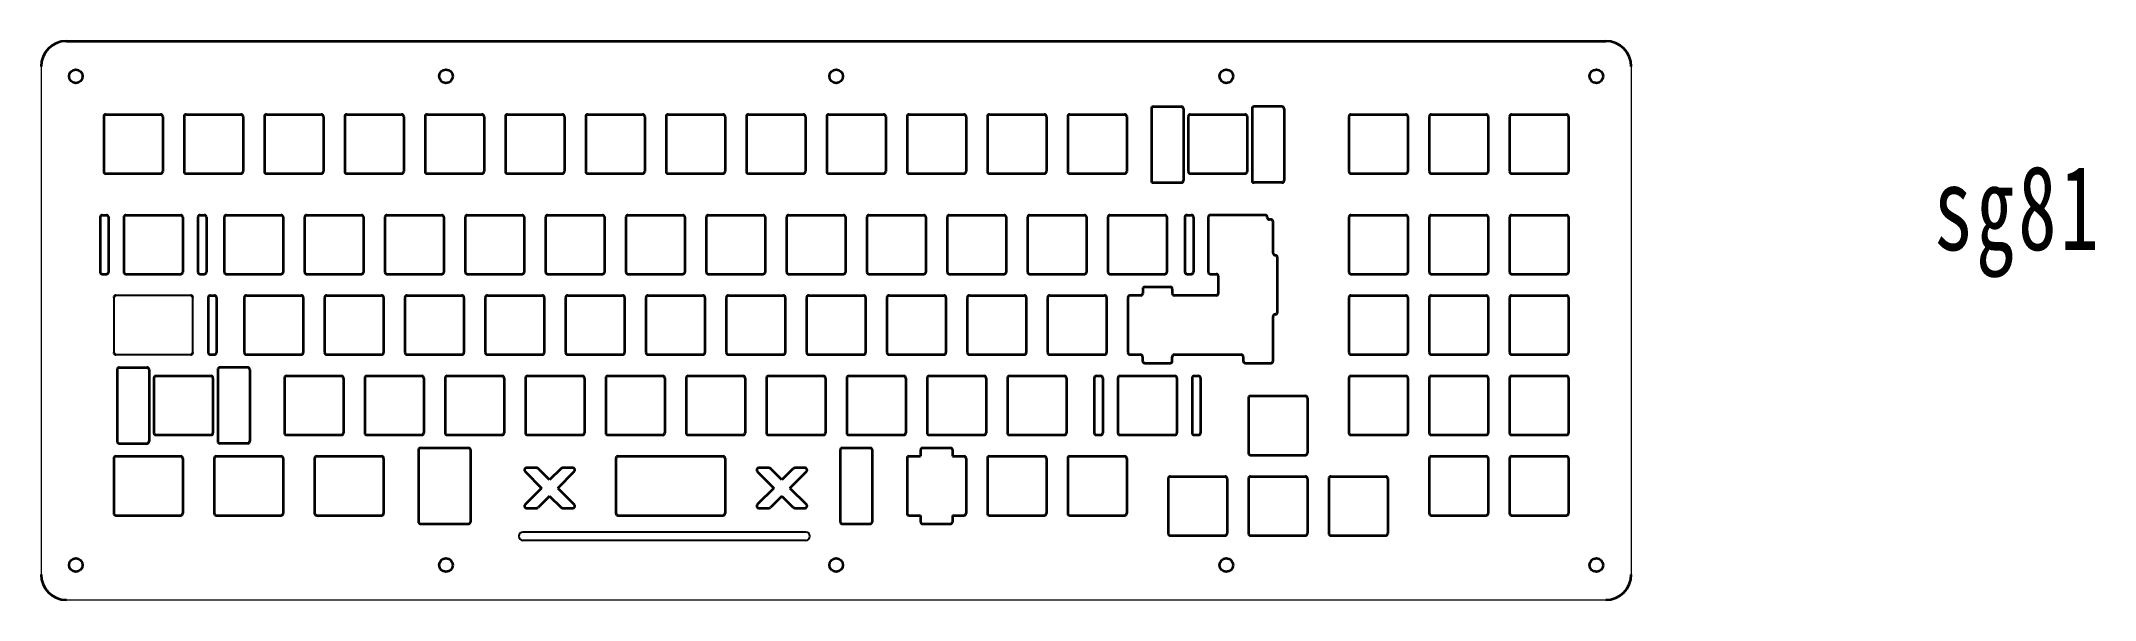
# Model space of a CAD drawing. Header units: millimetres. Extents: x 0 to 487, y 0 to 132.
import ezdxf

# ---------------------------------------------------------------- set-up
doc = ezdxf.new("R2010")
doc.units = ezdxf.units.MM
doc.layers.get('0').update_dxf_attribs({"lineweight": 35})
doc.layers.add('粗实线层', color=7, linetype='Continuous', lineweight=35)
doc.styles.add('标准', font='', dxfattribs={"width": 0.667})
doc.styles.get('标准').set_extended_font_data('仿宋_gb2312')

msp = doc.modelspace()

# ---------------------------------------------------------------- linework, layer by layer
at = {"color": 0}
msp.add_line((6, 132.36), (371.08, 132.36), dxfattribs=at)
for p, q in [((14.85, 114.48), (14.85, 101.48)), ((15.35, 114.98), (28.35, 114.98)), ((28.85, 114.48), (28.85, 101.48)), ((33.9, 114.48), (33.9, 101.48)), ((34.4, 114.98), (47.4, 114.98)), ((47.9, 114.48), (47.9, 101.48)), ((52.95, 114.48), (52.95, 101.48)), ((53.45, 114.98), (66.45, 114.98)), ((66.95, 114.48), (66.95, 101.48)), ((72, 114.48), (72, 101.48)), ((72.5, 114.98), (85.5, 114.98)), ((86, 114.48), (86, 101.48)), ((91.05, 114.48), (91.05, 101.48)), ((91.55, 114.98), (104.55, 114.98)), ((105.05, 114.48), (105.05, 101.48)), ((110.1, 114.48), (110.1, 101.48)), ((110.6, 114.98), (123.6, 114.98)), ((124.1, 114.48), (124.1, 101.48)), ((129.15, 114.48), (129.15, 101.48)), ((129.65, 114.98), (142.65, 114.98)), ((143.15, 114.48), (143.15, 101.48)), ((148.2, 114.48), (148.2, 101.48)), ((148.7, 114.98), (161.7, 114.98)), ((162.2, 114.48), (162.2, 101.48)), ((167.25, 114.48), (167.25, 101.48)), ((167.75, 114.98), (180.75, 114.98)), ((181.25, 114.48), (181.25, 101.48)), ((186.3, 114.48), (186.3, 101.48)), ((186.8, 114.98), (199.8, 114.98)), ((200.3, 114.48), (200.3, 101.48)), ((205.35, 114.48), (205.35, 101.48)), ((205.85, 114.98), (218.85, 114.98)), ((219.35, 114.48), (219.35, 101.48)), ((224.4, 114.48), (224.4, 101.48)), ((224.9, 114.98), (237.9, 114.98)), ((238.4, 114.48), (238.4, 101.48)), ((243.45, 114.48), (243.45, 101.48)), ((243.95, 114.98), (256.95, 114.98)), ((257.45, 114.48), (257.45, 101.48)), ((263.29, 116.34), (263.29, 99.34)), ((263.79, 116.84), (270.39, 116.84)), ((270.89, 116.34), (270.89, 99.34)), ((272.03, 114.48), (272.03, 101.48)), ((272.53, 114.98), (285.53, 114.98)), ((286.03, 114.48), (286.03, 101.48)), ((287.17, 116.34), (287.17, 99.34)), ((294.27, 116.84), (287.67, 116.84)), ((294.77, 116.34), (294.77, 99.34)), ((310.13, 114.48), (310.13, 101.48)), ((310.63, 114.98), (323.63, 114.98)), ((324.13, 114.48), (324.13, 101.48)), ((329.18, 114.48), (329.18, 101.48)), ((329.68, 114.98), (342.68, 114.98)), ((343.18, 114.48), (343.18, 101.48)), ((348.23, 114.48), (348.23, 101.48)), ((348.73, 114.98), (361.73, 114.98)), ((362.23, 114.48), (362.23, 101.48)), ((15.35, 100.98), (28.35, 100.98)), ((34.4, 100.98), (47.4, 100.98)), ((53.45, 100.98), (66.45, 100.98)), ((72.5, 100.98), (85.5, 100.98)), ((91.55, 100.98), (104.55, 100.98)), ((110.6, 100.98), (123.6, 100.98)), ((129.65, 100.98), (142.65, 100.98)), ((148.7, 100.98), (161.7, 100.98)), ((167.75, 100.98), (180.75, 100.98)), ((186.8, 100.98), (199.8, 100.98)), ((205.85, 100.98), (218.85, 100.98)), ((224.9, 100.98), (237.9, 100.98)), ((243.95, 100.98), (256.95, 100.98)), ((263.79, 98.84), (270.39, 98.84)), ((272.53, 100.98), (285.53, 100.98)), ((294.27, 98.84), (287.67, 98.84)), ((310.63, 100.98), (323.63, 100.98)), ((329.68, 100.98), (342.68, 100.98)), ((348.73, 100.98), (361.73, 100.98)), ((14.01, 90.66), (14.01, 77.66)), ((14.51, 91.16), (15.51, 91.16)), ((16.01, 90.66), (16.01, 77.66)), ((19.61, 90.66), (19.61, 77.66)), ((20.11, 91.16), (33.11, 91.16)), ((33.61, 90.66), (33.61, 77.66)), ((37.21, 90.66), (37.21, 77.66)), ((37.71, 91.16), (38.71, 91.16)), ((39.21, 90.66), (39.21, 77.66)), ((43.43, 90.66), (43.43, 77.66)), ((43.93, 91.16), (56.93, 91.16)), ((57.43, 90.66), (57.43, 77.66)), ((62.48, 90.66), (62.48, 77.66)), ((62.98, 91.16), (75.98, 91.16)), ((76.48, 90.66), (76.48, 77.66)), ((81.53, 90.66), (81.53, 77.66)), ((82.03, 91.16), (95.03, 91.16)), ((95.53, 90.66), (95.53, 77.66)), ((100.58, 90.66), (100.58, 77.66)), ((101.08, 91.16), (114.08, 91.16)), ((114.58, 90.66), (114.58, 77.66)), ((119.63, 90.66), (119.63, 77.66)), ((120.13, 91.16), (133.13, 91.16)), ((133.63, 90.66), (133.63, 77.66)), ((138.68, 90.66), (138.68, 77.66)), ((139.18, 91.16), (152.18, 91.16)), ((152.68, 90.66), (152.68, 77.66)), ((157.73, 90.66), (157.73, 77.66)), ((158.23, 91.16), (171.23, 91.16)), ((171.73, 90.66), (171.73, 77.66)), ((176.78, 90.66), (176.78, 77.66)), ((177.28, 91.16), (190.28, 91.16)), ((190.78, 90.66), (190.78, 77.66)), ((195.83, 90.66), (195.83, 77.66)), ((196.33, 91.16), (209.33, 91.16)), ((209.83, 90.66), (209.83, 77.66)), ((214.88, 90.66), (214.88, 77.66)), ((215.38, 91.16), (228.38, 91.16)), ((228.88, 90.66), (228.88, 77.66)), ((233.93, 90.66), (233.93, 77.66)), ((234.43, 91.16), (247.43, 91.16)), ((247.93, 90.66), (247.93, 77.66)), ((252.98, 90.66), (252.98, 77.66)), ((253.48, 91.16), (266.48, 91.16)), ((266.98, 90.66), (266.98, 77.66)), ((271.25, 90.67), (271.25, 77.67)), ((271.75, 91.17), (272.75, 91.17)), ((273.25, 90.67), (273.25, 77.67)), ((276.79, 90.66), (276.79, 77.66)), ((290.29, 91.16), (277.29, 91.16)), ((290.79, 90.58), (290.79, 90.66)), ((291.67, 90.08), (291.29, 90.08)), ((292.17, 82.14), (292.17, 89.58)), ((310.13, 90.66), (310.13, 77.66)), ((310.63, 91.16), (323.63, 91.16)), ((324.13, 90.66), (324.13, 77.66)), ((329.18, 90.66), (329.18, 77.66)), ((329.68, 91.16), (342.68, 91.16)), ((343.18, 90.66), (343.18, 77.66)), ((348.23, 90.66), (348.23, 77.66)), ((348.73, 91.16), (361.73, 91.16)), ((362.23, 90.66), (362.23, 77.66)), ((293.17, 68.14), (293.17, 81.14)), ((14.51, 77.16), (15.51, 77.16)), ((20.11, 77.16), (33.11, 77.16)), ((37.71, 77.16), (38.71, 77.16)), ((43.93, 77.16), (56.93, 77.16)), ((62.98, 77.16), (75.98, 77.16)), ((82.03, 77.16), (95.03, 77.16)), ((101.08, 77.16), (114.08, 77.16)), ((120.13, 77.16), (133.13, 77.16)), ((139.18, 77.16), (152.18, 77.16)), ((158.23, 77.16), (171.23, 77.16)), ((177.28, 77.16), (190.28, 77.16)), ((196.33, 77.16), (209.33, 77.16)), ((215.38, 77.16), (228.38, 77.16)), ((234.43, 77.16), (247.43, 77.16)), ((253.48, 77.16), (266.48, 77.16)), ((261.26, 73.62), (261.26, 72.61)), ((261.76, 74.12), (267.76, 74.12)), ((268.26, 73.62), (268.26, 72.61)), ((271.75, 77.17), (272.75, 77.17)), ((277.29, 77.16), (278.67, 77.16)), ((279.17, 76.66), (279.17, 72.61)), ((310.63, 77.16), (323.63, 77.16)), ((329.68, 77.16), (342.68, 77.16)), ((348.73, 77.16), (361.73, 77.16)), ((39.6, 71.61), (39.6, 58.61)), ((40.1, 72.11), (41.1, 72.11)), ((41.6, 71.61), (41.6, 58.61)), ((48.19, 71.61), (48.19, 58.61)), ((48.69, 72.11), (61.69, 72.11)), ((62.19, 71.61), (62.19, 58.61)), ((67.24, 71.61), (67.24, 58.61)), ((67.74, 72.11), (80.74, 72.11)), ((81.24, 71.61), (81.24, 58.61)), ((86.29, 71.61), (86.29, 58.61)), ((86.79, 72.11), (99.79, 72.11)), ((100.29, 71.61), (100.29, 58.61)), ((105.34, 71.61), (105.34, 58.61)), ((105.84, 72.11), (118.84, 72.11)), ((119.34, 71.61), (119.34, 58.61)), ((124.39, 71.61), (124.39, 58.61)), ((124.89, 72.11), (137.89, 72.11)), ((138.39, 71.61), (138.39, 58.61)), ((143.44, 71.61), (143.44, 58.61)), ((143.94, 72.11), (156.94, 72.11)), ((157.44, 71.61), (157.44, 58.61)), ((162.49, 71.61), (162.49, 58.61)), ((162.99, 72.11), (175.99, 72.11)), ((176.49, 71.61), (176.49, 58.61)), ((181.54, 71.61), (181.54, 58.61)), ((182.04, 72.11), (195.04, 72.11)), ((195.54, 71.61), (195.54, 58.61)), ((200.59, 71.61), (200.59, 58.61)), ((201.09, 72.11), (214.09, 72.11)), ((214.59, 71.61), (214.59, 58.61)), ((219.64, 71.61), (219.64, 58.61)), ((220.14, 72.11), (233.14, 72.11)), ((233.64, 71.61), (233.64, 58.61)), ((238.69, 71.61), (238.69, 58.61)), ((239.19, 72.11), (252.19, 72.11)), ((252.69, 71.61), (252.69, 58.61)), ((257.74, 71.61), (257.74, 58.61)), ((260.76, 72.11), (258.24, 72.11)), ((278.67, 72.11), (268.76, 72.11)), ((310.13, 71.61), (310.13, 58.61)), ((310.63, 72.11), (323.63, 72.11)), ((324.13, 71.61), (324.13, 58.61)), ((329.18, 71.61), (329.18, 58.61)), ((329.68, 72.11), (342.68, 72.11)), ((343.18, 71.61), (343.18, 58.61)), ((348.23, 71.61), (348.23, 58.61)), ((348.73, 72.11), (361.73, 72.11)), ((362.23, 71.61), (362.23, 58.61)), ((292.17, 56.61), (292.17, 67.14)), ((18.02, 54.56), (18.02, 37.56)), ((18.52, 55.06), (25.12, 55.06)), ((25.62, 54.56), (25.62, 37.56)), ((40.1, 58.11), (41.1, 58.11)), ((41.9, 54.56), (41.9, 37.56)), ((49, 55.06), (42.4, 55.06)), ((48.69, 58.11), (61.69, 58.11)), ((49.5, 54.56), (49.5, 37.56)), ((67.74, 58.11), (80.74, 58.11)), ((86.79, 58.11), (99.79, 58.11)), ((105.84, 58.11), (118.84, 58.11)), ((124.89, 58.11), (137.89, 58.11)), ((143.94, 58.11), (156.94, 58.11)), ((162.99, 58.11), (175.99, 58.11)), ((182.04, 58.11), (195.04, 58.11)), ((201.09, 58.11), (214.09, 58.11)), ((220.14, 58.11), (233.14, 58.11)), ((239.19, 58.11), (252.19, 58.11)), ((258.24, 58.11), (260.71, 58.11)), ((261.21, 57.61), (261.21, 56.61)), ((261.71, 56.11), (267.76, 56.11)), ((268.26, 56.61), (268.26, 57.61)), ((268.76, 58.11), (284.58, 58.11)), ((285.08, 57.61), (285.08, 56.61)), ((285.58, 56.11), (291.67, 56.11)), ((310.63, 58.11), (323.63, 58.11)), ((329.68, 58.11), (342.68, 58.11)), ((348.73, 58.11), (361.73, 58.11)), ((26.76, 52.56), (26.76, 39.56)), ((27.26, 53.06), (40.26, 53.06)), ((40.76, 52.56), (40.76, 39.56)), ((57.71, 52.56), (57.71, 39.56)), ((58.21, 53.06), (71.21, 53.06)), ((71.71, 52.56), (71.71, 39.56)), ((76.76, 52.56), (76.76, 39.56)), ((77.26, 53.06), (90.26, 53.06)), ((90.76, 52.56), (90.76, 39.56)), ((95.81, 52.56), (95.81, 39.56)), ((96.31, 53.06), (109.31, 53.06)), ((109.81, 52.56), (109.81, 39.56)), ((114.86, 52.56), (114.86, 39.56)), ((115.36, 53.06), (128.36, 53.06)), ((128.86, 52.56), (128.86, 39.56)), ((133.91, 52.56), (133.91, 39.56)), ((134.41, 53.06), (147.41, 53.06)), ((147.91, 52.56), (147.91, 39.56)), ((152.96, 52.56), (152.96, 39.56)), ((153.46, 53.06), (166.46, 53.06)), ((166.96, 52.56), (166.96, 39.56)), ((172.01, 52.56), (172.01, 39.56)), ((172.51, 53.06), (185.51, 53.06)), ((186.01, 52.56), (186.01, 39.56)), ((191.06, 52.56), (191.06, 39.56)), ((191.56, 53.06), (204.56, 53.06)), ((205.06, 52.56), (205.06, 39.56)), ((210.11, 52.56), (210.11, 39.56)), ((210.61, 53.06), (223.61, 53.06)), ((224.11, 52.56), (224.11, 39.56)), ((229.16, 52.56), (229.16, 39.56)), ((229.66, 53.06), (242.66, 53.06)), ((243.16, 52.56), (243.16, 39.56)), ((249.76, 52.56), (249.76, 39.56)), ((250.26, 53.06), (251.26, 53.06)), ((251.76, 52.56), (251.76, 39.56)), ((255.36, 52.56), (255.36, 39.56)), ((255.86, 53.06), (268.86, 53.06)), ((269.36, 52.56), (269.36, 39.56)), ((272.96, 52.56), (272.96, 39.56)), ((273.46, 53.06), (274.46, 53.06)), ((274.96, 52.56), (274.96, 39.56)), ((310.13, 52.56), (310.13, 39.56)), ((310.63, 53.06), (323.63, 53.06)), ((324.13, 52.56), (324.13, 39.56)), ((329.18, 52.56), (329.18, 39.56)), ((329.68, 53.06), (342.68, 53.06)), ((343.18, 52.56), (343.18, 39.56)), ((348.23, 52.56), (348.23, 39.56)), ((348.73, 53.06), (361.73, 53.06)), ((362.23, 52.56), (362.23, 39.56)), ((286.31, 47.8), (286.31, 34.8)), ((286.81, 48.3), (299.81, 48.3)), ((300.31, 47.8), (300.31, 34.8)), ((27.26, 39.06), (40.26, 39.06)), ((58.21, 39.06), (71.21, 39.06)), ((77.26, 39.06), (90.26, 39.06)), ((96.31, 39.06), (109.31, 39.06)), ((115.36, 39.06), (128.36, 39.06)), ((134.41, 39.06), (147.41, 39.06)), ((153.46, 39.06), (166.46, 39.06)), ((172.51, 39.06), (185.51, 39.06)), ((191.56, 39.06), (204.56, 39.06)), ((210.61, 39.06), (223.61, 39.06)), ((229.66, 39.06), (242.66, 39.06)), ((250.26, 39.06), (251.26, 39.06)), ((255.86, 39.06), (268.86, 39.06)), ((273.46, 39.06), (274.46, 39.06)), ((310.63, 39.06), (323.63, 39.06)), ((329.68, 39.06), (342.68, 39.06)), ((348.73, 39.06), (361.73, 39.06)), ((18.52, 37.06), (25.12, 37.06)), ((49, 37.06), (42.4, 37.06)), ((89.5, 35.51), (89.5, 18.51)), ((90, 36.01), (101.35, 36.01)), ((101.85, 35.51), (101.85, 18.51)), ((189.5, 35.51), (189.5, 18.51)), ((190, 36.01), (196.6, 36.01)), ((197.1, 35.51), (197.1, 18.51)), ((208.55, 35.51), (208.55, 34.01)), ((209.05, 36.01), (215.65, 36.01)), ((216.15, 35.51), (216.15, 34.01)), ((286.81, 34.3), (299.81, 34.3)), ((17.23, 33.51), (17.23, 20.51)), ((17.73, 34.01), (33.11, 34.01)), ((33.61, 33.51), (33.61, 20.51)), ((41.05, 33.51), (41.05, 20.51)), ((41.55, 34.01), (56.93, 34.01)), ((57.43, 33.51), (57.43, 20.51)), ((64.86, 33.51), (64.86, 20.51)), ((65.36, 34.01), (80.74, 34.01)), ((81.24, 33.51), (81.24, 20.51)), ((114.77, 30.42), (118.68, 26.5)), ((117.53, 31.27), (115.12, 31.27)), ((120.6, 28.42), (117.89, 31.13)), ((123.31, 31.13), (120.6, 28.42)), ((122.51, 26.5), (126.43, 30.42)), ((126.08, 31.27), (123.66, 31.27)), ((136.3, 33.51), (136.3, 20.51)), ((136.8, 34.01), (161.7, 34.01)), ((162.2, 33.51), (162.2, 20.51)), ((169.85, 30.42), (173.77, 26.5)), ((172.62, 31.27), (170.2, 31.27)), ((175.68, 28.42), (172.97, 31.13)), ((178.39, 31.13), (175.68, 28.42)), ((177.6, 26.5), (181.51, 30.42)), ((181.16, 31.27), (178.75, 31.27)), ((205.35, 33.51), (205.35, 20.51)), ((205.85, 34.01), (208.55, 34.01)), ((216.15, 34.01), (218.85, 34.01)), ((219.35, 33.51), (219.35, 20.51)), ((224.4, 33.51), (224.4, 20.51)), ((224.4, 33.51), (224.4, 20.51)), ((224.9, 34.01), (237.9, 34.01)), ((224.9, 34.01), (237.9, 34.01)), ((238.4, 33.51), (238.4, 20.51)), ((238.4, 33.51), (238.4, 20.51)), ((243.45, 33.51), (243.45, 20.51)), ((243.45, 33.51), (243.45, 20.51)), ((243.95, 34.01), (256.95, 34.01)), ((243.95, 34.01), (256.95, 34.01)), ((257.45, 33.51), (257.45, 20.51)), ((257.45, 33.51), (257.45, 20.51)), ((267.76, 29.25), (280.76, 29.25)), ((286.81, 29.25), (299.81, 29.25)), ((305.86, 29.25), (318.86, 29.25)), ((329.18, 33.51), (329.18, 20.51)), ((329.68, 34.01), (342.68, 34.01)), ((343.18, 33.51), (343.18, 20.51)), ((348.23, 33.51), (348.23, 20.51)), ((348.73, 34.01), (361.73, 34.01)), ((362.23, 33.51), (362.23, 20.51)), ((118.68, 26.5), (114.77, 22.58)), ((120.6, 24.59), (117.89, 21.88)), ((120.6, 24.59), (123.31, 21.88)), ((122.51, 26.5), (126.43, 22.58)), ((173.77, 26.5), (169.85, 22.58)), ((175.68, 24.59), (172.97, 21.88)), ((175.68, 24.59), (178.39, 21.88)), ((177.6, 26.5), (181.51, 22.58)), ((267.26, 28.75), (267.26, 15.75)), ((281.26, 28.75), (281.26, 15.75)), ((286.31, 28.75), (286.31, 15.75)), ((300.31, 28.75), (300.31, 15.75)), ((305.36, 28.75), (305.36, 15.75)), ((319.36, 28.75), (319.36, 15.75)), ((17.73, 20.01), (33.11, 20.01)), ((41.55, 20.01), (56.93, 20.01)), ((65.36, 20.01), (80.74, 20.01)), ((115.12, 21.73), (117.53, 21.73)), ((123.66, 21.73), (126.08, 21.73)), ((136.8, 20.01), (161.7, 20.01)), ((170.2, 21.73), (172.62, 21.73)), ((178.75, 21.73), (181.16, 21.73)), ((205.85, 20.01), (208.55, 20.01)), ((208.55, 20.01), (208.55, 18.51)), ((216.15, 20.01), (218.85, 20.01)), ((216.15, 20.01), (216.15, 18.51)), ((224.9, 20.01), (237.9, 20.01)), ((224.9, 20.01), (237.9, 20.01)), ((243.95, 20.01), (256.95, 20.01)), ((243.95, 20.01), (256.95, 20.01)), ((329.68, 20.01), (342.68, 20.01)), ((348.73, 20.01), (361.73, 20.01)), ((90, 18.01), (101.35, 18.01)), ((190, 18.01), (196.6, 18.01)), ((209.05, 18.01), (215.65, 18.01)), ((267.76, 15.25), (280.76, 15.25)), ((286.81, 15.25), (299.81, 15.25)), ((305.86, 15.25), (318.86, 15.25))]:
    msp.add_line(p, q)
at = {"color": 7, "linetype": 'Continuous', "lineweight": 25}
for p, q in [((17.23, 71.61), (17.23, 58.61)), ((35.5, 72.11), (17.73, 72.11)), ((36, 58.61), (36, 71.61)), ((17.73, 58.11), (35.5, 58.11)), ((181.33, 16.07), (114.28, 16.07)), ((181.33, 14.07), (114.28, 14.07))]:
    msp.add_line(p, q, dxfattribs=at)
at = {"linetype": 'ByBlock'}
for centre in [(8.25, 124.04), (96.02, 124.04), (188.54, 124.04), (281.06, 124.04), (368.83, 124.04), (8.25, 8.25), (96.02, 8.25), (188.54, 8.25), (281.06, 8.25), (368.83, 8.25)]:
    msp.add_circle(centre, 1.6, dxfattribs=at)
for centre, radius, start, end in [((6, 126.36), 6, 90, 180), ((371.08, 126.36), 6, 0, 90), ((15.35, 114.48), 0.5, 90, 180), ((28.35, 114.48), 0.5, 0, 90), ((34.4, 114.48), 0.5, 90, 180), ((47.4, 114.48), 0.5, 0, 90), ((53.45, 114.48), 0.5, 90, 180), ((66.45, 114.48), 0.5, 0, 90), ((72.5, 114.48), 0.5, 90, 180), ((85.5, 114.48), 0.5, 0, 90), ((91.55, 114.48), 0.5, 90, 180), ((104.55, 114.48), 0.5, 0, 90), ((110.6, 114.48), 0.5, 90, 180), ((123.6, 114.48), 0.5, 0, 90), ((129.65, 114.48), 0.5, 90, 180), ((142.65, 114.48), 0.5, 0, 90), ((148.7, 114.48), 0.5, 90, 180), ((161.7, 114.48), 0.5, 360, 90), ((167.75, 114.48), 0.5, 90, 180), ((180.75, 114.48), 0.5, 0, 90), ((186.8, 114.48), 0.5, 90, 180), ((199.8, 114.48), 0.5, 0, 90), ((205.85, 114.48), 0.5, 90, 180), ((218.85, 114.48), 0.5, 0, 90), ((224.9, 114.48), 0.5, 90, 180), ((237.9, 114.48), 0.5, 0, 90), ((243.95, 114.48), 0.5, 90, 180), ((256.95, 114.48), 0.5, 0, 90), ((263.79, 116.34), 0.5, 90, 180), ((270.39, 116.34), 0.5, 0, 90), ((272.53, 114.48), 0.5, 90, 180), ((285.53, 114.48), 0.5, 0, 90), ((287.67, 116.34), 0.5, 90, 180), ((294.27, 116.34), 0.5, 360, 90), ((310.63, 114.48), 0.5, 90, 180), ((323.63, 114.48), 0.5, 0, 90), ((329.68, 114.48), 0.5, 90, 180), ((342.68, 114.48), 0.5, 0, 90), ((348.73, 114.48), 0.5, 90, 180), ((361.73, 114.48), 0.5, 0, 90), ((15.35, 101.48), 0.5, 180, 270), ((28.35, 101.48), 0.5, 270, 0), ((34.4, 101.48), 0.5, 180, 270), ((47.4, 101.48), 0.5, 270, 0), ((53.45, 101.48), 0.5, 180, 270), ((66.45, 101.48), 0.5, 270, 360), ((72.5, 101.48), 0.5, 180, 270), ((85.5, 101.48), 0.5, 270, 0), ((91.55, 101.48), 0.5, 180, 270), ((104.55, 101.48), 0.5, 270, 360), ((110.6, 101.48), 0.5, 180, 270), ((123.6, 101.48), 0.5, 270, 0), ((129.65, 101.48), 0.5, 180, 270), ((142.65, 101.48), 0.5, 270, 360), ((148.7, 101.48), 0.5, 180, 270), ((161.7, 101.48), 0.5, 270, 360), ((167.75, 101.48), 0.5, 180, 270), ((180.75, 101.48), 0.5, 270, 360), ((186.8, 101.48), 0.5, 180, 270), ((199.8, 101.48), 0.5, 270, 0), ((205.85, 101.48), 0.5, 180, 270), ((218.85, 101.48), 0.5, 270, 0), ((224.9, 101.48), 0.5, 180, 270), ((237.9, 101.48), 0.5, 270, 360), ((243.95, 101.48), 0.5, 180, 270), ((256.95, 101.48), 0.5, 270, 360), ((263.79, 99.34), 0.5, 180, 270), ((270.39, 99.34), 0.5, 270, 0), ((272.53, 101.48), 0.5, 180, 270), ((285.53, 101.48), 0.5, 270, 0), ((287.67, 99.34), 0.5, 180, 270), ((294.27, 99.34), 0.5, 270, 360), ((310.63, 101.48), 0.5, 180, 270), ((323.63, 101.48), 0.5, 270, 360), ((329.68, 101.48), 0.5, 180, 270), ((342.68, 101.48), 0.5, 270, 360), ((348.73, 101.48), 0.5, 180, 270), ((361.73, 101.48), 0.5, 270, 0), ((14.51, 90.66), 0.5, 90, 180), ((15.51, 90.66), 0.5, 360, 90), ((20.11, 90.66), 0.5, 90, 180), ((33.11, 90.66), 0.5, 0, 90), ((37.71, 90.66), 0.5, 90, 180), ((38.71, 90.66), 0.5, 0, 90), ((43.93, 90.66), 0.5, 90, 180), ((56.93, 90.66), 0.5, 0, 90), ((62.98, 90.66), 0.5, 90, 180), ((75.98, 90.66), 0.5, 0, 90), ((82.03, 90.66), 0.5, 90, 180), ((95.03, 90.66), 0.5, 360, 90), ((101.08, 90.66), 0.5, 90, 180), ((114.08, 90.66), 0.5, 0, 90), ((120.13, 90.66), 0.5, 90, 180), ((133.13, 90.66), 0.5, 360, 90), ((139.18, 90.66), 0.5, 90, 180), ((152.18, 90.66), 0.5, 0, 90), ((158.23, 90.66), 0.5, 90, 180), ((171.23, 90.66), 0.5, 0, 90), ((177.28, 90.66), 0.5, 90, 180), ((190.28, 90.66), 0.5, 0, 90), ((196.33, 90.66), 0.5, 90, 180), ((209.33, 90.66), 0.5, 0, 90), ((215.38, 90.66), 0.5, 90, 180), ((228.38, 90.66), 0.5, 360, 90), ((234.43, 90.66), 0.5, 90, 180), ((247.43, 90.66), 0.5, 0, 90), ((253.48, 90.66), 0.5, 90, 180), ((266.48, 90.66), 0.5, 0, 90), ((271.75, 90.67), 0.5, 90, 180), ((272.75, 90.67), 0.5, 0, 90), ((277.29, 90.66), 0.5, 90, 180), ((290.29, 90.66), 0.5, 0, 90), ((291.29, 90.58), 0.5, 180, 270), ((291.67, 89.58), 0.5, 0, 90), ((310.63, 90.66), 0.5, 90, 180), ((323.63, 90.66), 0.5, 0, 90), ((329.68, 90.66), 0.5, 90, 180), ((342.68, 90.66), 0.5, 0, 90), ((348.73, 90.66), 0.5, 90, 180), ((361.73, 90.66), 0.5, 0, 90), ((292.67, 82.14), 0.5, 180, 270), ((292.67, 81.14), 0.5, 0, 90), ((14.51, 77.66), 0.5, 180, 270), ((15.51, 77.66), 0.5, 270, 360), ((20.11, 77.66), 0.5, 180, 270), ((33.11, 77.66), 0.5, 270, 0), ((37.71, 77.66), 0.5, 180, 270), ((38.71, 77.66), 0.5, 270, 0), ((43.93, 77.66), 0.5, 180, 270), ((56.93, 77.66), 0.5, 270, 0), ((62.98, 77.66), 0.5, 180, 270), ((75.98, 77.66), 0.5, 270, 0), ((82.03, 77.66), 0.5, 180, 270), ((95.03, 77.66), 0.5, 270, 0), ((101.08, 77.66), 0.5, 180, 270), ((114.08, 77.66), 0.5, 270, 0), ((120.13, 77.66), 0.5, 180, 270), ((133.13, 77.66), 0.5, 270, 0), ((139.18, 77.66), 0.5, 180, 270), ((152.18, 77.66), 0.5, 270, 0), ((158.23, 77.66), 0.5, 180, 270), ((171.23, 77.66), 0.5, 270, 0), ((177.28, 77.66), 0.5, 180, 270), ((190.28, 77.66), 0.5, 270, 0), ((196.33, 77.66), 0.5, 180, 270), ((209.33, 77.66), 0.5, 270, 0), ((215.38, 77.66), 0.5, 180, 270), ((228.38, 77.66), 0.5, 270, 0), ((234.43, 77.66), 0.5, 180, 270), ((247.43, 77.66), 0.5, 270, 0), ((253.48, 77.66), 0.5, 180, 270), ((261.76, 73.62), 0.5, 90, 180), ((266.48, 77.66), 0.5, 270, 0), ((267.76, 73.62), 0.5, 0, 90), ((271.75, 77.67), 0.5, 180, 270), ((272.75, 77.67), 0.5, 270, 360), ((277.29, 77.66), 0.5, 180, 270), ((278.67, 76.66), 0.5, 0, 90), ((310.63, 77.66), 0.5, 180, 270), ((323.63, 77.66), 0.5, 270, 0), ((329.68, 77.66), 0.5, 180, 270), ((342.68, 77.66), 0.5, 270, 0), ((348.73, 77.66), 0.5, 180, 270), ((361.73, 77.66), 0.5, 270, 0), ((17.73, 71.61), 0.5, 90, 180), ((35.5, 71.61), 0.5, 0, 90), ((40.1, 71.61), 0.5, 90, 180), ((41.1, 71.61), 0.5, 0, 90), ((48.69, 71.61), 0.5, 90, 180), ((61.69, 71.61), 0.5, 0, 90), ((67.74, 71.61), 0.5, 90, 180), ((80.74, 71.61), 0.5, 0, 90), ((86.79, 71.61), 0.5, 90, 180), ((99.79, 71.61), 0.5, 0, 90), ((105.84, 71.61), 0.5, 90, 180), ((118.84, 71.61), 0.5, 0, 90), ((124.89, 71.61), 0.5, 90, 180), ((137.89, 71.61), 0.5, 0, 90), ((143.94, 71.61), 0.5, 90, 180), ((156.94, 71.61), 0.5, 0, 90), ((162.99, 71.61), 0.5, 90, 180), ((175.99, 71.61), 0.5, 0, 90), ((182.04, 71.61), 0.5, 90, 180), ((195.04, 71.61), 0.5, 0, 90), ((201.09, 71.61), 0.5, 90, 180), ((214.09, 71.61), 0.5, 360, 90), ((220.14, 71.61), 0.5, 90, 180), ((233.14, 71.61), 0.5, 0, 90), ((239.19, 71.61), 0.5, 90, 180), ((252.19, 71.61), 0.5, 0, 90), ((258.24, 71.61), 0.5, 90, 180), ((260.76, 72.61), 0.5, 270, 0), ((268.76, 72.61), 0.5, 180, 270), ((278.67, 72.61), 0.5, 270, 0), ((310.63, 71.61), 0.5, 90, 180), ((323.63, 71.61), 0.5, 0, 90), ((329.68, 71.61), 0.5, 90, 180), ((342.68, 71.61), 0.5, 0, 90), ((348.73, 71.61), 0.5, 90, 180), ((361.73, 71.61), 0.5, 360, 90), ((292.67, 67.14), 0.5, 90, 180), ((292.67, 68.14), 0.5, 270, 0), ((17.73, 58.61), 0.5, 180, 270), ((35.5, 58.61), 0.5, 270, 360), ((40.1, 58.61), 0.5, 180, 270), ((41.1, 58.61), 0.5, 270, 0), ((48.69, 58.61), 0.5, 180, 270), ((61.69, 58.61), 0.5, 270, 0), ((67.74, 58.61), 0.5, 180, 270), ((80.74, 58.61), 0.5, 270, 0), ((86.79, 58.61), 0.5, 180, 270), ((99.79, 58.61), 0.5, 270, 0), ((105.84, 58.61), 0.5, 180, 270), ((118.84, 58.61), 0.5, 270, 360), ((124.89, 58.61), 0.5, 180, 270), ((137.89, 58.61), 0.5, 270, 360), ((143.94, 58.61), 0.5, 180, 270), ((156.94, 58.61), 0.5, 270, 0), ((162.99, 58.61), 0.5, 180, 270), ((175.99, 58.61), 0.5, 270, 0), ((182.04, 58.61), 0.5, 180, 270), ((195.04, 58.61), 0.5, 270, 0), ((201.09, 58.61), 0.5, 180, 270), ((214.09, 58.61), 0.5, 270, 0), ((220.14, 58.61), 0.5, 180, 270), ((233.14, 58.61), 0.5, 270, 360), ((239.19, 58.61), 0.5, 180, 270), ((252.19, 58.61), 0.5, 270, 0), ((258.24, 58.61), 0.5, 180, 270), ((310.63, 58.61), 0.5, 180, 270), ((323.63, 58.61), 0.5, 270, 0), ((329.68, 58.61), 0.5, 180, 270), ((342.68, 58.61), 0.5, 270, 0), ((348.73, 58.61), 0.5, 180, 270), ((361.73, 58.61), 0.5, 270, 360), ((18.52, 54.56), 0.5, 90, 180), ((25.12, 54.56), 0.5, 0, 90), ((42.4, 54.56), 0.5, 90, 180), ((49, 54.56), 0.5, 0, 90), ((260.71, 57.61), 0.5, 0, 90), ((261.71, 56.61), 0.5, 180, 270), ((267.76, 56.61), 0.5, 270, 0), ((268.76, 57.61), 0.5, 90, 180), ((284.58, 57.61), 0.5, 0, 90), ((285.58, 56.61), 0.5, 180, 270), ((291.67, 56.61), 0.5, 270, 0), ((27.26, 52.56), 0.5, 90, 180), ((40.26, 52.56), 0.5, 360, 90), ((58.21, 52.56), 0.5, 90, 180), ((71.21, 52.56), 0.5, 0, 90), ((77.26, 52.56), 0.5, 90, 180), ((90.26, 52.56), 0.5, 0, 90), ((96.31, 52.56), 0.5, 90, 180), ((109.31, 52.56), 0.5, 0, 90), ((115.36, 52.56), 0.5, 90, 180), ((128.36, 52.56), 0.5, 0, 90), ((134.41, 52.56), 0.5, 90, 180), ((147.41, 52.56), 0.5, 0, 90), ((153.46, 52.56), 0.5, 90, 180), ((166.46, 52.56), 0.5, 0, 90), ((172.51, 52.56), 0.5, 90, 180), ((185.51, 52.56), 0.5, 0, 90), ((191.56, 52.56), 0.5, 90, 180), ((204.56, 52.56), 0.5, 360, 90), ((210.61, 52.56), 0.5, 90, 180), ((223.61, 52.56), 0.5, 0, 90), ((229.66, 52.56), 0.5, 90, 180), ((242.66, 52.56), 0.5, 0, 90), ((250.26, 52.56), 0.5, 90, 180), ((251.26, 52.56), 0.5, 360, 90), ((255.86, 52.56), 0.5, 90, 180), ((268.86, 52.56), 0.5, 0, 90), ((273.46, 52.56), 0.5, 90, 180), ((274.46, 52.56), 0.5, 0, 90), ((310.63, 52.56), 0.5, 90, 180), ((323.63, 52.56), 0.5, 0, 90), ((329.68, 52.56), 0.5, 90, 180), ((342.68, 52.56), 0.5, 0, 90), ((348.73, 52.56), 0.5, 90, 180), ((361.73, 52.56), 0.5, 360, 90), ((286.81, 47.8), 0.5, 90, 180), ((299.81, 47.8), 0.5, 0, 90), ((27.26, 39.56), 0.5, 180, 270), ((40.26, 39.56), 0.5, 270, 0), ((58.21, 39.56), 0.5, 180, 270), ((71.21, 39.56), 0.5, 270, 0), ((77.26, 39.56), 0.5, 180, 270), ((90.26, 39.56), 0.5, 270, 360), ((96.31, 39.56), 0.5, 180, 270), ((109.31, 39.56), 0.5, 270, 360), ((115.36, 39.56), 0.5, 180, 270), ((128.36, 39.56), 0.5, 270, 0), ((134.41, 39.56), 0.5, 180, 270), ((147.41, 39.56), 0.5, 270, 0), ((153.46, 39.56), 0.5, 180, 270), ((166.46, 39.56), 0.5, 270, 0), ((172.51, 39.56), 0.5, 180, 270), ((185.51, 39.56), 0.5, 270, 0), ((191.56, 39.56), 0.5, 180, 270), ((204.56, 39.56), 0.5, 270, 0), ((210.61, 39.56), 0.5, 180, 270), ((223.61, 39.56), 0.5, 270, 0), ((229.66, 39.56), 0.5, 180, 270), ((242.66, 39.56), 0.5, 270, 0), ((250.26, 39.56), 0.5, 180, 270), ((251.26, 39.56), 0.5, 270, 0), ((255.86, 39.56), 0.5, 180, 270), ((268.86, 39.56), 0.5, 270, 0), ((273.46, 39.56), 0.5, 180, 270), ((274.46, 39.56), 0.5, 270, 360), ((310.63, 39.56), 0.5, 180, 270), ((323.63, 39.56), 0.5, 270, 360), ((329.68, 39.56), 0.5, 180, 270), ((342.68, 39.56), 0.5, 270, 0), ((348.73, 39.56), 0.5, 180, 270), ((361.73, 39.56), 0.5, 270, 0), ((18.52, 37.56), 0.5, 180, 270), ((25.12, 37.56), 0.5, 270, 0), ((42.4, 37.56), 0.5, 180, 270), ((49, 37.56), 0.5, 270, 360), ((90, 35.51), 0.5, 90, 180), ((101.35, 35.51), 0.5, 0, 90), ((190, 35.51), 0.5, 90, 180), ((196.6, 35.51), 0.5, 0, 90), ((209.05, 35.51), 0.5, 90, 180), ((215.65, 35.51), 0.5, 360, 90), ((286.81, 34.8), 0.5, 180, 270), ((299.81, 34.8), 0.5, 270, 360), ((17.73, 33.51), 0.5, 90, 180), ((33.11, 33.51), 0.5, 0, 90), ((41.55, 33.51), 0.5, 90, 180), ((56.93, 33.51), 0.5, 0, 90), ((65.36, 33.51), 0.5, 90, 180), ((80.74, 33.51), 0.5, 360, 90), ((115.12, 30.77), 0.5, 90, 225.0033), ((117.53, 30.77), 0.5, 45.0033, 90), ((123.66, 30.77), 0.5, 90, 134.9967), ((126.08, 30.77), 0.5, 314.9967, 90), ((136.8, 33.51), 0.5, 90, 180), ((161.7, 33.51), 0.5, 0, 90), ((170.2, 30.77), 0.5, 90, 225.0033), ((172.62, 30.77), 0.5, 45.0033, 90), ((178.75, 30.77), 0.5, 90, 134.9967), ((181.16, 30.77), 0.5, 314.9967, 90), ((205.85, 33.51), 0.5, 90, 180), ((218.85, 33.51), 0.5, 0, 90), ((224.9, 33.51), 0.5, 90, 180), ((224.9, 33.51), 0.5, 90, 180), ((237.9, 33.51), 0.5, 0, 90), ((237.9, 33.51), 0.5, 0, 90), ((243.95, 33.51), 0.5, 90, 180), ((243.95, 33.51), 0.5, 90, 180), ((256.95, 33.51), 0.5, 0, 90), ((256.95, 33.51), 0.5, 0, 90), ((267.76, 28.75), 0.5, 90, 180), ((280.76, 28.75), 0.5, 0, 90), ((286.81, 28.75), 0.5, 90, 180), ((299.81, 28.75), 0.5, 0, 90), ((305.86, 28.75), 0.5, 90, 180), ((318.86, 28.75), 0.5, 0, 90), ((329.68, 33.51), 0.5, 90, 180), ((342.68, 33.51), 0.5, 0, 90), ((348.73, 33.51), 0.5, 90, 180), ((361.73, 33.51), 0.5, 360, 90), ((17.73, 20.51), 0.5, 180, 270), ((33.11, 20.51), 0.5, 270, 0), ((41.55, 20.51), 0.5, 180, 270), ((56.93, 20.51), 0.5, 270, 0), ((65.36, 20.51), 0.5, 180, 270), ((80.74, 20.51), 0.5, 270, 0), ((115.12, 22.23), 0.5, 134.9967, 270), ((117.53, 22.23), 0.5, 270, 314.9967), ((123.66, 22.23), 0.5, 225.0033, 270), ((126.08, 22.23), 0.5, 270, 45.0033), ((136.8, 20.51), 0.5, 180, 270), ((161.7, 20.51), 0.5, 270, 0), ((170.2, 22.23), 0.5, 134.9967, 270), ((172.62, 22.23), 0.5, 270, 314.9967), ((178.75, 22.23), 0.5, 225.0033, 270), ((181.16, 22.23), 0.5, 270, 45.0033), ((205.85, 20.51), 0.5, 180, 270), ((218.85, 20.51), 0.5, 270, 0), ((224.9, 20.51), 0.5, 180, 270), ((224.9, 20.51), 0.5, 180, 270), ((237.9, 20.51), 0.5, 270, 0), ((237.9, 20.51), 0.5, 270, 0), ((243.95, 20.51), 0.5, 180, 270), ((243.95, 20.51), 0.5, 180, 270), ((256.95, 20.51), 0.5, 270, 0), ((256.95, 20.51), 0.5, 270, 0), ((329.68, 20.51), 0.5, 180, 270), ((342.68, 20.51), 0.5, 270, 0), ((348.73, 20.51), 0.5, 180, 270), ((361.73, 20.51), 0.5, 270, 0), ((90, 18.51), 0.5, 180, 270), ((101.35, 18.51), 0.5, 270, 0), ((190, 18.51), 0.5, 180, 270), ((196.6, 18.51), 0.5, 270, 0), ((209.05, 18.51), 0.5, 180, 270), ((215.65, 18.51), 0.5, 270, 0), ((267.76, 15.75), 0.5, 180, 270), ((280.76, 15.75), 0.5, 270, 0), ((286.81, 15.75), 0.5, 180, 270), ((299.81, 15.75), 0.5, 270, 0), ((305.86, 15.75), 0.5, 180, 270), ((318.86, 15.75), 0.5, 270, 360), ((6, 6), 6, 180, 270), ((371.08, 6), 6, 270, 360)]:
    msp.add_arc(centre, radius, start, end)
at = {"color": 7, "linetype": 'Continuous', "lineweight": 25}
for centre, start, end in [((114.28, 15.07), 90, 270), ((181.33, 15.07), 270, 90)]:
    msp.add_arc(centre, 1, start, end, dxfattribs=at)
at = {"layer": '粗实线层', "lineweight": 18}
for p, q in [((0, 126.36), (0, 6)), ((377.08, 126.36), (377.08, 6)), ((6, 0), (371.08, 0))]:
    msp.add_line(p, q, dxfattribs=at)

# ---------------------------------------------------------------- texts
at = {"insert": (448.9, 102.87), "char_height": 20, "width": 139.8569, "attachment_point": 1, "line_spacing_factor": 1.15057, "style": '标准'}
msp.add_mtext('\\T1.1;{\\fsimhei|b0|i0|c134|p49;sg81 }', dxfattribs=at)

doc.saveas('drawing.dxf')
